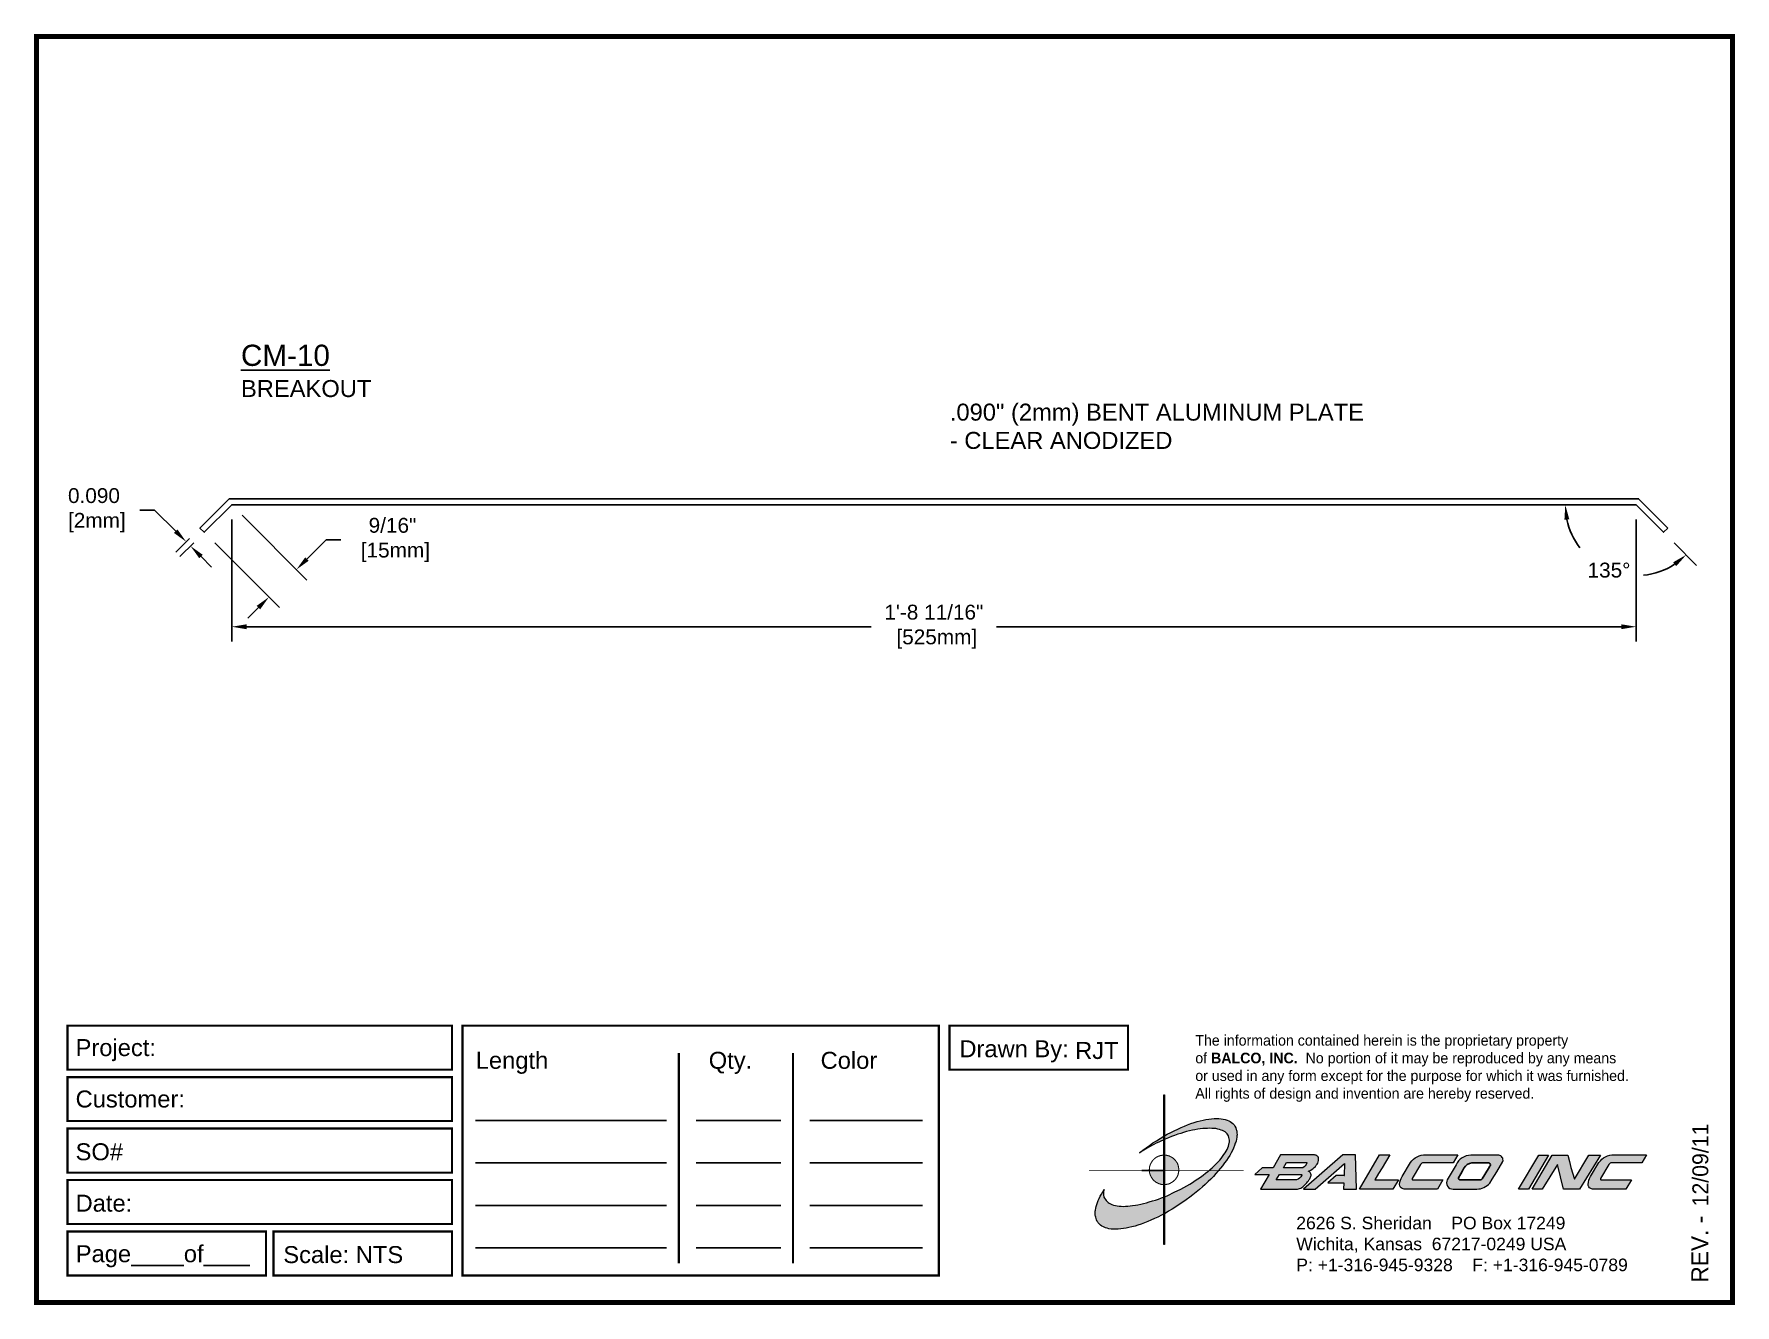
# Paper-space layout 'Breakout' of a CAD drawing. Header units: inches. Extents: x 0 to 10, y 0 to 7.5.
# The model-space entities are those that its viewports show. They can reach past a viewport. Long polylines and large blocks are cut down to what shows.
import ezdxf

# ---------------------------------------------------------------- set-up
doc = ezdxf.new("R2010")
doc.units = ezdxf.units.IN
doc.header["$MEASUREMENT"] = 0
for name, color, linetype in [('Border', 7, 'Continuous'), ('Dimensions', 3, 'Continuous'), ('Metals', 7, 'Continuous'), ('TEXT', 2, 'Continuous')]:
    doc.layers.add(name, color=color, linetype=linetype)
doc.styles.add('ARIAL', font='arial.ttf')
doc.styles.add('Copyright', font='ERASDEMI.TTF')
doc.dimstyles.new('Arial', dxfattribs={"dimtxt": 0.21875, "dimasz": 0.21875, "dimexe": 0.21875, "dimexo": 0.21875, "dimgap": 0.21875, "dimtad": 0, "dimtih": 1, "dimtoh": 1, "dimdec": 4, "dimzin": 3, "dimdsep": 46, "dimlunit": 4, "dimtxsty": 'ARIAL', "dimcen": 0.21875, "dimadec": 0, "dimazin": 0, "dimtfac": 1, "dimtdec": 4, "dimtofl": 0, "dimtmove": 0, "dimatfit": 3, "dimfxl": 0, "dimfrac": 2, "dimtolj": 1, "dimtzin": 0, "dimarcsym": 0})

# ---------------------------------------------------------------- blocks, each defined once
blk = doc.blocks.new('ACADlogo')
h = blk.add_hatch(color=256)
h.paths.add_polyline_path([(-3.346, 1.223), (-3.351, 1.223), (-3.351, 0.979), (-3.346, 0.982)])
h.paths.add_polyline_path([(-3.346, 0.961), (-3.351, 0.959), (-3.351, 0.868), (-3.346, 0.868)])
h.paths.add_polyline_path([(-3.346, 0.777), (-3.351, 0.777), (-3.351, 0.699), (-3.351, 0.695), (-3.35, 0.695), (-3.346, 0.695)])
h.paths.add_polyline_path([(-3.346, 0.864), (-3.346, 0.868), (-3.35, 0.868), (-3.351, 0.868), (-3.351, 0.777), (-3.346, 0.777), (-3.346, 0.778), (-3.348, 0.778)])
h.paths.add_polyline_path([(-3.346, 0.524), (-3.351, 0.521), (-3.351, 0.342), (-3.346, 0.342)])
h.paths.add_polyline_path([(-3.346, 0.695), (-3.351, 0.695), (-3.351, 0.621), (-3.346, 0.623)])
h.paths.add_polyline_path([(-3.346, 0.623), (-3.351, 0.621), (-3.351, 0.521), (-3.346, 0.524)])
h.paths.add_polyline_path([(-3.346, 0.982), (-3.351, 0.979), (-3.351, 0.959), (-3.346, 0.961)])
h = blk.add_hatch(color=175)
h.paths.add_polyline_path([(-3.518, 0.573), (-3.534, 0.571), (-3.548, 0.569), (-3.562, 0.567), (-3.576, 0.567), (-3.589, 0.566), (-3.602, 0.567), (-3.614, 0.568), (-3.625, 0.569), (-3.636, 0.572), (-3.646, 0.574), (-3.656, 0.577), (-3.664, 0.581), (-3.673, 0.585), (-3.679, 0.589), (-3.685, 0.595), (-3.688, 0.598), (-3.691, 0.6), (-3.695, 0.607), (-3.699, 0.614), (-3.703, 0.621), (-3.704, 0.626), (-3.705, 0.631), (-3.706, 0.637), (-3.706, 0.642), (-3.705, 0.648), (-3.705, 0.653), (-3.703, 0.659), (-3.702, 0.665), (-3.71, 0.652), (-3.717, 0.639), (-3.725, 0.626), (-3.731, 0.613), (-3.737, 0.601), (-3.741, 0.589), (-3.746, 0.577), (-3.749, 0.566), (-3.751, 0.555), (-3.753, 0.544), (-3.754, 0.538), (-3.754, 0.533), (-3.755, 0.523), (-3.754, 0.513), (-3.753, 0.508), (-3.752, 0.503), (-3.75, 0.494), (-3.748, 0.486), (-3.743, 0.477), (-3.74, 0.473), (-3.738, 0.469), (-3.734, 0.465), (-3.73, 0.461), (-3.723, 0.455), (-3.715, 0.449), (-3.706, 0.445), (-3.695, 0.44), (-3.685, 0.437), (-3.674, 0.434), (-3.661, 0.432), (-3.648, 0.431), (-3.634, 0.431), (-3.62, 0.431), (-3.604, 0.433), (-3.588, 0.435), (-3.572, 0.438), (-3.556, 0.441), (-3.538, 0.445), (-3.52, 0.449), (-3.503, 0.456), (-3.483, 0.461), (-3.464, 0.469), (-3.445, 0.477), (-3.426, 0.485), (-3.406, 0.494), (-3.385, 0.503), (-3.364, 0.514), (-3.351, 0.521), (-3.351, 0.621), (-3.364, 0.616), (-3.382, 0.609), (-3.4, 0.603), (-3.418, 0.598), (-3.436, 0.592), (-3.453, 0.587), (-3.47, 0.583), (-3.486, 0.579), (-3.503, 0.576)])
h.paths.add_polyline_path([(-3.215, 0.687), (-3.251, 0.667), (-3.289, 0.649), (-3.327, 0.631), (-3.345, 0.623), (-3.346, 0.623), (-3.346, 0.524), (-3.343, 0.525), (-3.323, 0.537), (-3.302, 0.549), (-3.28, 0.563), (-3.259, 0.577), (-3.238, 0.59), (-3.218, 0.605), (-3.198, 0.62), (-3.179, 0.635), (-3.16, 0.65), (-3.141, 0.665), (-3.123, 0.681), (-3.106, 0.696), (-3.089, 0.712), (-3.074, 0.727), (-3.058, 0.743), (-3.043, 0.759), (-3.03, 0.775), (-3.028, 0.777), (-3.085, 0.777), (-3.091, 0.772), (-3.105, 0.761), (-3.118, 0.75), (-3.134, 0.739), (-3.149, 0.729), (-3.165, 0.718), (-3.182, 0.707), (-3.198, 0.697)])
h.paths.add_polyline_path([(-2.921, 1.009), (-2.922, 1.015), (-2.924, 1.02), (-2.926, 1.029), (-2.931, 1.038), (-2.934, 1.043), (-2.936, 1.047), (-2.94, 1.05), (-2.943, 1.054), (-2.951, 1.06), (-2.959, 1.066), (-2.968, 1.071), (-2.978, 1.075), (-2.989, 1.079), (-3, 1.081), (-3.013, 1.083), (-3.026, 1.084), (-3.04, 1.084), (-3.054, 1.084), (-3.07, 1.083), (-3.085, 1.081), (-3.102, 1.079), (-3.118, 1.075), (-3.136, 1.07), (-3.153, 1.066), (-3.171, 1.06), (-3.191, 1.054), (-3.21, 1.047), (-3.229, 1.039), (-3.248, 1.031), (-3.268, 1.022), (-3.289, 1.012), (-3.31, 1.002), (-3.33, 0.991), (-3.346, 0.982), (-3.346, 0.961), (-3.342, 0.962), (-3.323, 0.971), (-3.305, 0.978), (-3.287, 0.984), (-3.268, 0.991), (-3.251, 0.996), (-3.234, 1.002), (-3.216, 1.007), (-3.199, 1.011), (-3.182, 1.015), (-3.167, 1.018), (-3.15, 1.021), (-3.136, 1.023), (-3.121, 1.025), (-3.107, 1.026), (-3.093, 1.026), (-3.079, 1.027), (-3.067, 1.026), (-3.054, 1.026), (-3.043, 1.025), (-3.032, 1.022), (-3.022, 1.02), (-3.013, 1.016), (-3.004, 1.013), (-2.997, 1.009), (-2.989, 1.005), (-2.983, 0.999), (-2.98, 0.996), (-2.978, 0.994), (-2.973, 0.987), (-2.969, 0.981), (-2.967, 0.973), (-2.965, 0.965), (-2.964, 0.957), (-2.964, 0.949), (-2.964, 0.944), (-2.965, 0.94), (-2.967, 0.93), (-2.969, 0.921), (-2.973, 0.911), (-2.978, 0.901), (-2.983, 0.891), (-2.989, 0.881), (-2.996, 0.871), (-3.004, 0.86), (-3.012, 0.849), (-3.021, 0.838), (-3.032, 0.827), (-3.042, 0.816), (-3.053, 0.805), (-3.065, 0.794), (-3.077, 0.783), (-3.085, 0.777), (-3.028, 0.777), (-3.016, 0.791), (-3.004, 0.806), (-2.992, 0.822), (-2.981, 0.837), (-2.971, 0.852), (-2.962, 0.866), (-2.954, 0.882), (-2.946, 0.896), (-2.939, 0.91), (-2.934, 0.924), (-2.929, 0.938), (-2.926, 0.944), (-2.925, 0.951), (-2.922, 0.963), (-2.92, 0.975), (-2.92, 0.982), (-2.919, 0.987), (-2.92, 0.999), (-2.92, 1.005)])
h.paths.add_polyline_path([(-3.372, 0.966), (-3.393, 0.953), (-3.415, 0.94), (-3.435, 0.925), (-3.455, 0.911), (-3.475, 0.897), (-3.494, 0.882), (-3.468, 0.898), (-3.439, 0.915), (-3.41, 0.93), (-3.396, 0.938), (-3.38, 0.945), (-3.351, 0.959), (-3.351, 0.979)])
h = blk.add_hatch(color=256)
h.paths.add_polyline_path([(-3.268, 0.814), (-3.27, 0.819), (-3.273, 0.824), (-3.276, 0.828), (-3.279, 0.833), (-3.282, 0.837), (-3.286, 0.841), (-3.29, 0.845), (-3.294, 0.849), (-3.298, 0.852), (-3.303, 0.855), (-3.308, 0.858), (-3.313, 0.86), (-3.318, 0.863), (-3.323, 0.864), (-3.328, 0.866), (-3.334, 0.867), (-3.339, 0.868), (-3.345, 0.868), (-3.346, 0.868), (-3.346, 0.777), (-3.335, 0.777), (-3.262, 0.777), (-3.262, 0.781), (-3.262, 0.787), (-3.263, 0.792), (-3.264, 0.798), (-3.265, 0.803), (-3.266, 0.808)])
h.paths.add_polyline_path([(-3.351, 0.777), (-3.436, 0.777), (-3.435, 0.773), (-3.435, 0.768), (-3.434, 0.762), (-3.432, 0.757), (-3.431, 0.752), (-3.428, 0.747), (-3.426, 0.742), (-3.423, 0.737), (-3.42, 0.732), (-3.417, 0.728), (-3.414, 0.723), (-3.41, 0.719), (-3.406, 0.716), (-3.401, 0.712), (-3.397, 0.709), (-3.392, 0.706), (-3.387, 0.704), (-3.382, 0.701), (-3.377, 0.699), (-3.372, 0.698), (-3.367, 0.696), (-3.361, 0.695), (-3.356, 0.695), (-3.351, 0.695)])
h.paths.add_polyline_path([(-3.346, 0.868), (-3.35, 0.868), (-3.351, 0.868), (-3.351, 0.777), (-3.346, 0.777)])
h = blk.add_hatch(color=256)
h.paths.add_polyline_path([(-2.438, 0.844, 0.412988), (-2.461, 0.869), (-2.663, 0.869), (-2.707, 0.794), (-2.771, 0.794), (-2.815, 0.755), (-2.73, 0.755), (-2.781, 0.668), (-2.563, 0.668, 0.107996), (-2.538, 0.677, 0.108939), (-2.494, 0.724, 0.080345), (-2.483, 0.745, 0.419497), (-2.499, 0.773, 0.149928), (-2.447, 0.815, 0.134283)])
h.paths.add_polyline_path([(-2.507, 0.821, -0.209012), (-2.532, 0.794), (-2.538, 0.794), (-2.646, 0.794), (-2.627, 0.825), (-2.51, 0.825, -0.56619)], flags=16)
h.paths.add_polyline_path([(-2.538, 0.75, -0.241309), (-2.569, 0.722), (-2.688, 0.722), (-2.669, 0.755), (-2.541, 0.755, -0.56619)], flags=16)
for points in [[(-2.285, 0.819), (-2.287, 0.748), (-2.335, 0.748), (-2.383, 0.705), (-2.29, 0.705), (-2.292, 0.668), (-2.215, 0.668), (-2.221, 0.869), (-2.295, 0.869), (-2.527, 0.668), (-2.458, 0.668)], [(-2.018, 0.869), (-2.079, 0.869), (-2.198, 0.668), (-2, 0.668), (-1.968, 0.722), (-2.107, 0.722), (-2.085, 0.759), (-2.064, 0.794)], [(-1.617, 0.869), (-1.807, 0.869, 0.270182), (-1.896, 0.825), (-1.946, 0.742, 0.109019), (-1.961, 0.695, 0.340665), (-1.945, 0.672, 0.129907), (-1.923, 0.668), (-1.738, 0.668), (-1.706, 0.722), (-1.878, 0.722), (-1.882, 0.722, -0.601242), (-1.887, 0.731), (-1.838, 0.813, -0.253048), (-1.821, 0.823), (-1.645, 0.823)], [(-1.083, 0.867), (-1.14, 0.867), (-1.261, 0.667), (-1.26, 0.667), (-1.202, 0.667)], [(-0.96, 0.83), (-0.969, 0.867), (-1.061, 0.867), (-1.179, 0.667), (-1.12, 0.667), (-1.031, 0.812), (-0.995, 0.667), (-0.9, 0.667), (-0.778, 0.867), (-0.846, 0.867), (-0.931, 0.727), (-0.951, 0.795)], [(-0.507, 0.869), (-0.697, 0.869, 0.270182), (-0.786, 0.825), (-0.836, 0.742, 0.109019), (-0.85, 0.695, 0.340665), (-0.835, 0.672, 0.129907), (-0.812, 0.668), (-0.628, 0.668), (-0.595, 0.722), (-0.768, 0.722), (-0.772, 0.722, -0.601242), (-0.777, 0.731), (-0.728, 0.813, -0.253048), (-0.71, 0.823), (-0.534, 0.823)], [(-3.346, 0.623), (-3.351, 0.621), (-3.351, 0.521), (-3.346, 0.524)]]:
    blk.add_hatch(color=256).paths.add_polyline_path(points)
h = blk.add_hatch(color=256)
h.paths.add_polyline_path([(-1.377, 0.868), (-1.383, 0.868), (-1.383, 0.868), (-1.44, 0.868), (-1.492, 0.868), (-1.541, 0.868, 0.297712), (-1.628, 0.811), (-1.68, 0.723, 0.585116), (-1.646, 0.668), (-1.506, 0.668, 0.210586), (-1.429, 0.703), (-1.415, 0.726), (-1.389, 0.769), (-1.352, 0.831, 0.4352)])
h.paths.add_polyline_path([(-1.437, 0.823, -0.603783), (-1.428, 0.805), (-1.431, 0.801), (-1.434, 0.796), (-1.438, 0.789), (-1.474, 0.728, -0.229001), (-1.489, 0.722), (-1.494, 0.722), (-1.501, 0.722), (-1.597, 0.722), (-1.604, 0.722, -0.492401), (-1.613, 0.734), (-1.601, 0.757), (-1.591, 0.775), (-1.582, 0.791, -0.238368), (-1.535, 0.823)], flags=16)
for q in [(-3.48, 0.777), (-3.351, 0.642)]:
    blk.add_line((-3.351, 0.777), q)
at = {"color": 7, "lineweight": 0}
for points in [[(-3.351, 1.223), (-3.346, 1.223), (-3.346, 0.342), (-3.351, 0.342), (-3.351, 1.223)], [(-2.292, 0.668), (-2.215, 0.668), (-2.221, 0.869), (-2.295, 0.869), (-2.527, 0.668), (-2.458, 0.668), (-2.285, 0.819), (-2.287, 0.748), (-2.286, 0.748), (-2.335, 0.748), (-2.383, 0.705), (-2.29, 0.705), (-2.292, 0.668), (-2.292, 0.668)], [(-2.198, 0.668), (-2.079, 0.869), (-2.018, 0.869), (-2.064, 0.794), (-2.085, 0.759), (-2.107, 0.722), (-1.968, 0.722), (-2, 0.668), (-2.198, 0.668), (-2.198, 0.668)], [(-1.383, 0.868), (-1.383, 0.868)], [(-1.261, 0.667), (-1.14, 0.867), (-1.083, 0.867), (-1.202, 0.667), (-1.26, 0.667), (-1.261, 0.667), (-1.261, 0.667)], [(-0.9, 0.667), (-0.995, 0.667), (-1.031, 0.812), (-1.12, 0.667), (-1.179, 0.667), (-1.061, 0.867), (-0.969, 0.867), (-0.96, 0.83), (-0.951, 0.795), (-0.931, 0.727), (-0.846, 0.867), (-0.778, 0.867), (-0.9, 0.667), (-0.9, 0.667)]]:
    blk.add_lwpolyline(points, dxfattribs=at)
at = {"color": 175, "lineweight": 0}
blk.add_lwpolyline([(-2.926, 1.029), (-2.924, 1.02), (-2.922, 1.015), (-2.921, 1.009), (-2.92, 1.005), (-2.92, 0.999), (-2.919, 0.987), (-2.92, 0.982), (-2.92, 0.975), (-2.922, 0.963), (-2.925, 0.951), (-2.926, 0.944), (-2.929, 0.938), (-2.934, 0.924), (-2.939, 0.91), (-2.946, 0.896), (-2.954, 0.882), (-2.962, 0.866), (-2.971, 0.852), (-2.981, 0.837), (-2.992, 0.822), (-3.004, 0.806), (-3.016, 0.791), (-3.03, 0.775), (-3.043, 0.759), (-3.058, 0.743), (-3.074, 0.727), (-3.089, 0.712), (-3.106, 0.696), (-3.123, 0.681), (-3.141, 0.665), (-3.16, 0.65), (-3.179, 0.635), (-3.198, 0.62), (-3.218, 0.605), (-3.238, 0.59), (-3.259, 0.577), (-3.28, 0.563), (-3.302, 0.549), (-3.323, 0.537), (-3.343, 0.525), (-3.364, 0.514), (-3.385, 0.503), (-3.406, 0.494), (-3.426, 0.485), (-3.445, 0.477), (-3.464, 0.469), (-3.483, 0.461), (-3.503, 0.456), (-3.52, 0.449), (-3.538, 0.445), (-3.556, 0.441), (-3.572, 0.438), (-3.588, 0.435), (-3.604, 0.433), (-3.62, 0.431), (-3.634, 0.431), (-3.648, 0.431), (-3.661, 0.432), (-3.674, 0.434), (-3.685, 0.437), (-3.695, 0.44), (-3.706, 0.445), (-3.715, 0.449), (-3.723, 0.455), (-3.73, 0.461), (-3.734, 0.465), (-3.738, 0.469), (-3.74, 0.473), (-3.743, 0.477), (-3.748, 0.486), (-3.75, 0.494), (-3.752, 0.503), (-3.753, 0.508), (-3.754, 0.513), (-3.755, 0.523), (-3.754, 0.533), (-3.754, 0.538), (-3.753, 0.544), (-3.751, 0.555), (-3.749, 0.566), (-3.746, 0.577), (-3.741, 0.589), (-3.737, 0.601), (-3.731, 0.613), (-3.725, 0.626), (-3.717, 0.639), (-3.71, 0.652), (-3.702, 0.665), (-3.703, 0.659), (-3.705, 0.653), (-3.705, 0.648), (-3.706, 0.642), (-3.706, 0.637), (-3.705, 0.631), (-3.704, 0.626), (-3.703, 0.621), (-3.699, 0.614), (-3.695, 0.607), (-3.691, 0.6), (-3.688, 0.598), (-3.685, 0.595), (-3.679, 0.589), (-3.673, 0.585), (-3.664, 0.581), (-3.656, 0.577), (-3.646, 0.574), (-3.636, 0.572), (-3.625, 0.569), (-3.614, 0.568), (-3.602, 0.567), (-3.589, 0.566), (-3.576, 0.567), (-3.562, 0.567), (-3.548, 0.569), (-3.534, 0.571), (-3.518, 0.573), (-3.503, 0.576), (-3.486, 0.579), (-3.47, 0.583), (-3.453, 0.587), (-3.436, 0.592), (-3.418, 0.598), (-3.4, 0.603), (-3.382, 0.609), (-3.364, 0.616), (-3.345, 0.623), (-3.327, 0.631), (-3.289, 0.649), (-3.251, 0.667), (-3.215, 0.687), (-3.198, 0.697), (-3.182, 0.707), (-3.165, 0.718), (-3.149, 0.729), (-3.134, 0.739), (-3.118, 0.75), (-3.105, 0.761), (-3.091, 0.772), (-3.077, 0.783), (-3.065, 0.794), (-3.053, 0.805), (-3.042, 0.816), (-3.032, 0.827), (-3.021, 0.838), (-3.012, 0.849), (-3.004, 0.86), (-2.996, 0.871), (-2.989, 0.881), (-2.983, 0.891), (-2.978, 0.901), (-2.973, 0.911), (-2.969, 0.921), (-2.967, 0.93), (-2.965, 0.94), (-2.964, 0.944), (-2.964, 0.949), (-2.964, 0.957), (-2.965, 0.965), (-2.967, 0.973), (-2.969, 0.981), (-2.973, 0.987), (-2.978, 0.994), (-2.98, 0.996), (-2.983, 0.999), (-2.989, 1.005), (-2.997, 1.009), (-3.004, 1.013), (-3.013, 1.016), (-3.022, 1.02), (-3.032, 1.022), (-3.043, 1.025), (-3.054, 1.026), (-3.067, 1.026), (-3.079, 1.027), (-3.093, 1.026), (-3.107, 1.026), (-3.121, 1.025), (-3.136, 1.023), (-3.15, 1.021), (-3.167, 1.018), (-3.182, 1.015), (-3.199, 1.011), (-3.216, 1.007), (-3.234, 1.002), (-3.251, 0.996), (-3.268, 0.991), (-3.287, 0.984), (-3.305, 0.978), (-3.323, 0.971), (-3.342, 0.962), (-3.38, 0.945), (-3.396, 0.938), (-3.41, 0.93), (-3.439, 0.915), (-3.468, 0.898), (-3.494, 0.882), (-3.475, 0.897), (-3.455, 0.911), (-3.435, 0.925), (-3.415, 0.94), (-3.393, 0.953), (-3.372, 0.966), (-3.351, 0.979), (-3.33, 0.991), (-3.31, 1.002), (-3.289, 1.012), (-3.268, 1.022), (-3.248, 1.031), (-3.229, 1.039), (-3.21, 1.047), (-3.191, 1.054), (-3.171, 1.06), (-3.153, 1.066), (-3.136, 1.07), (-3.118, 1.075), (-3.102, 1.079), (-3.085, 1.081), (-3.07, 1.083), (-3.054, 1.084), (-3.04, 1.084), (-3.026, 1.084), (-3.013, 1.083), (-3, 1.081), (-2.989, 1.079), (-2.978, 1.075), (-2.968, 1.071), (-2.959, 1.066), (-2.951, 1.06), (-2.943, 1.054), (-2.94, 1.05), (-2.936, 1.047), (-2.934, 1.043), (-2.931, 1.038), (-2.926, 1.029), (-2.926, 1.029)], dxfattribs=at)
at = {"color": 7, "lineweight": 0, "const_width": 0.0064}
blk.add_lwpolyline([(-3.262, 0.781), (-3.262, 0.787), (-3.263, 0.792), (-3.264, 0.798), (-3.265, 0.803), (-3.266, 0.808), (-3.268, 0.814), (-3.27, 0.819), (-3.273, 0.824), (-3.276, 0.828), (-3.279, 0.833), (-3.282, 0.837), (-3.286, 0.841), (-3.29, 0.845), (-3.294, 0.849), (-3.298, 0.852), (-3.303, 0.855), (-3.308, 0.858), (-3.313, 0.86), (-3.318, 0.863), (-3.323, 0.864), (-3.328, 0.866), (-3.334, 0.867), (-3.339, 0.868), (-3.345, 0.868), (-3.35, 0.868), (-3.356, 0.868), (-3.361, 0.867), (-3.367, 0.866), (-3.372, 0.865), (-3.377, 0.863), (-3.382, 0.862), (-3.387, 0.859), (-3.392, 0.857), (-3.397, 0.854), (-3.401, 0.851), (-3.406, 0.847), (-3.41, 0.843), (-3.414, 0.839), (-3.417, 0.835), (-3.42, 0.831), (-3.423, 0.826), (-3.426, 0.821), (-3.428, 0.816), (-3.431, 0.811), (-3.432, 0.806), (-3.434, 0.801), (-3.435, 0.795), (-3.435, 0.79), (-3.436, 0.784), (-3.436, 0.779), (-3.435, 0.773), (-3.435, 0.768), (-3.434, 0.762), (-3.432, 0.757), (-3.431, 0.752), (-3.428, 0.747), (-3.426, 0.742), (-3.423, 0.737), (-3.42, 0.732), (-3.417, 0.728), (-3.414, 0.723), (-3.41, 0.719), (-3.406, 0.716), (-3.401, 0.712), (-3.397, 0.709), (-3.392, 0.706), (-3.387, 0.704), (-3.382, 0.701), (-3.377, 0.699), (-3.372, 0.698), (-3.367, 0.696), (-3.361, 0.695), (-3.356, 0.695), (-3.35, 0.695), (-3.345, 0.695), (-3.339, 0.695), (-3.334, 0.696), (-3.328, 0.697), (-3.323, 0.698), (-3.318, 0.7), (-3.313, 0.702), (-3.308, 0.705), (-3.303, 0.708), (-3.298, 0.711), (-3.294, 0.714), (-3.29, 0.718), (-3.286, 0.721), (-3.282, 0.726), (-3.279, 0.73), (-3.276, 0.734), (-3.273, 0.739), (-3.27, 0.744), (-3.268, 0.749), (-3.266, 0.754), (-3.265, 0.76), (-3.264, 0.765), (-3.263, 0.77), (-3.262, 0.776), (-3.262, 0.781)], dxfattribs=at)
at = {"color": 7, "lineweight": 0}
for points in [[(-2.447, 0.815, 0.130368), (-2.438, 0.843, 0.448367), (-2.463, 0.869), (-2.663, 0.869), (-2.707, 0.794), (-2.771, 0.794), (-2.815, 0.755), (-2.73, 0.755), (-2.781, 0.668), (-2.563, 0.668, 0.107996), (-2.538, 0.677, 0.108939), (-2.494, 0.724, 0.077395), (-2.484, 0.744, 0.430878), (-2.499, 0.773, 0.149928)], [(-2.507, 0.821, -0.209012), (-2.532, 0.794), (-2.538, 0.794), (-2.646, 0.794), (-2.627, 0.825), (-2.512, 0.825), (-2.509, 0.825, -0.531288)], [(-1.838, 0.813), (-1.887, 0.731, 0.587385), (-1.882, 0.722), (-1.878, 0.722), (-1.706, 0.722), (-1.738, 0.668), (-1.923, 0.668, -0.129907), (-1.945, 0.672, -0.349839), (-1.961, 0.696, -0.107341), (-1.946, 0.742), (-1.896, 0.825, -0.270182), (-1.807, 0.869), (-1.617, 0.869), (-1.645, 0.823), (-1.821, 0.823, 0.252436)], [(-1.68, 0.723, 0.585116), (-1.646, 0.668), (-1.506, 0.668, 0.210586), (-1.429, 0.703), (-1.415, 0.726), (-1.389, 0.769), (-1.352, 0.831, 0.4352), (-1.377, 0.868), (-1.383, 0.868), (-1.383, 0.868), (-1.44, 0.868), (-1.492, 0.868), (-1.541, 0.868, 0.297712), (-1.628, 0.811)], [(-0.728, 0.813), (-0.777, 0.731, 0.587385), (-0.772, 0.722), (-0.768, 0.722), (-0.595, 0.722), (-0.628, 0.668), (-0.812, 0.668, -0.129907), (-0.835, 0.672, -0.349839), (-0.85, 0.696, -0.107341), (-0.836, 0.742), (-0.786, 0.825, -0.270182), (-0.697, 0.869), (-0.507, 0.869), (-0.534, 0.823), (-0.71, 0.823, 0.252436)], [(-2.569, 0.722), (-2.688, 0.722), (-2.669, 0.755), (-2.543, 0.755), (-2.54, 0.755, -0.531288), (-2.538, 0.75, -0.241309)]]:
    blk.add_lwpolyline(points, format="xyb", close=True, dxfattribs=at)
blk.add_lwpolyline([(-1.437, 0.823), (-1.535, 0.823, 0.238368), (-1.582, 0.791), (-1.591, 0.775), (-1.601, 0.757), (-1.613, 0.734, 0.490298), (-1.604, 0.722), (-1.597, 0.722), (-1.501, 0.722), (-1.494, 0.722), (-1.489, 0.722, 0.229001), (-1.474, 0.728), (-1.438, 0.789), (-1.434, 0.796), (-1.431, 0.801), (-1.428, 0.805, 0.603783)], format="xyb", close=True)
blk.add_lwpolyline([(-2.879, 0.777, 0.00455, 0.00455, 0), (-3.791, 0.777, 0.00183, 0.00183, 0), (-3.791, 0.777, 0.00183, 0.00183, 0)], format="xyseb", dxfattribs=at)
blk = doc.blocks.new('Quantity Data')
at = {"layer": 'Border', "color": 253}
for p, q in [((2.755, 1.254), (3.881, 1.254)), ((4.054, 1.254), (4.553, 1.254)), ((4.725, 1.254), (5.389, 1.254)), ((2.755, 1.004), (3.881, 1.004)), ((4.054, 1.004), (4.553, 1.004)), ((4.725, 1.004), (5.389, 1.004)), ((2.755, 0.754), (3.881, 0.754)), ((4.054, 0.754), (4.553, 0.754)), ((4.725, 0.754), (5.389, 0.754)), ((2.755, 0.504), (3.881, 0.504)), ((4.054, 0.504), (4.553, 0.504)), ((4.725, 0.504), (5.389, 0.504))]:
    blk.add_line(p, q, dxfattribs=at)
at = {"layer": 'Border', "const_width": 0.0125}
blk.add_lwpolyline([(5.485, 0.341), (2.678, 0.341), (2.678, 1.813), (5.485, 1.813)], close=True, dxfattribs=at)
for points in [[(3.953, 1.653), (3.953, 0.412)], [(4.625, 1.653), (4.625, 0.412)]]:
    blk.add_lwpolyline(points, dxfattribs=at)
at = {"layer": 'Border', "style": 'ARIAL'}
for s, p in [('Length', (2.756, 1.559)), ('Qty.', (4.129, 1.559)), ('Color', (4.788, 1.559))]:
    blk.add_text(s, height=0.1, dxfattribs=at).set_placement(p)
blk = doc.blocks.new('Drawn By')
at = {"layer": 'Border', "const_width": 0.0125}
blk.add_lwpolyline([(5.38, 1.813), (6.432, 1.813), (6.432, 1.554), (5.38, 1.554)], close=True, dxfattribs=at)
at = {"layer": 'Border', "style": 'ARIAL'}
blk.add_text('Drawn By: ', height=0.1, dxfattribs=at).set_placement((5.438, 1.627))
blk.add_attdef('XXX', (6.12, 1.617), '', height=0.1, dxfattribs=at)
blk = doc.blocks.new('Project Info')
at = {"layer": 'Border', "const_width": 0.0125}
for points in [[(0.182, 1.813), (2.448, 1.813), (2.448, 1.554), (0.182, 1.554)], [(0.182, 1.51), (2.448, 1.51), (2.448, 1.251), (0.182, 1.251)], [(0.182, 1.207), (2.448, 1.207), (2.448, 0.947), (0.182, 0.947)], [(0.182, 0.904), (2.448, 0.904), (2.448, 0.644), (0.182, 0.644)], [(0.182, 0.6), (1.352, 0.6), (1.352, 0.341), (0.182, 0.341)], [(1.396, 0.6), (2.448, 0.6), (2.448, 0.341), (1.396, 0.341)]]:
    blk.add_lwpolyline(points, close=True, dxfattribs=at)
at = {"layer": 'Border', "style": 'ARIAL'}
for s, p in [('Project:', (0.23, 1.634)), ('Customer:', (0.23, 1.331)), ('SO#', (0.23, 1.02)), ('Date:', (0.23, 0.717)), ('Page%%u        %%uof%%u       ', (0.231, 0.419)), ('Scale: NTS', (1.454, 0.414))]:
    blk.add_text(s, height=0.1, dxfattribs=at).set_placement(p)
blk = doc.blocks.new('REV')
at = {"style": 'Copyright'}
blk.add_text('REV. -', height=0.1, rotation=90, dxfattribs=at).set_placement((-0.142, 0.117))
at = {"style": 'Copyright', "flags": 4}
blk.add_attdef('REVISIONDATE', (-0.142, 0.566), '', height=0.0938, rotation=90, dxfattribs=at)
blk = doc.blocks.new('*D17')
at = {"layer": 'Defpoints', "color": 0}
for p in [(31.857, -6.382), (31.921, -6.446), (31.719, -6.648)]:
    blk.add_point(p, dxfattribs=at)
at = {"layer": 'Dimensions', "color": 0, "lineweight": -2}
for p, q in [((31.191, -6.12), (30.973, -6.12)), ((31.501, -6.43), (31.191, -6.12)), ((31.703, -6.537), (31.501, -6.739)), ((31.766, -6.601), (31.564, -6.803)), ((31.874, -6.803), (32.028, -6.957))]:
    blk.add_line(p, q, dxfattribs=at)
at = {"layer": 'Dimensions', "color": 0}
for points in [[(31.527, -6.404), (31.475, -6.455), (31.655, -6.584)], [(31.9, -6.777), (31.848, -6.828), (31.719, -6.648)]]:
    blk.add_solid(points, dxfattribs=at)
at = {"layer": 'Dimensions', "color": 0, "insert": (30.297, -6.12), "char_height": 0.2188, "attachment_point": 5, "style": 'ARIAL'}
blk.add_mtext('\\A1;0.090\\P [2mm]', dxfattribs=at)
blk = doc.blocks.new('*D18')
at = {"layer": 'Defpoints', "color": 0}
for p in [(32.326, -6.041), (31.921, -6.446), (32.874, -7.4)]:
    blk.add_point(p, dxfattribs=at)
at = {"layer": 'Dimensions', "color": 0, "lineweight": -2}
for p, q in [((32.481, -6.195), (33.434, -7.149)), ((32.076, -6.601), (33.029, -7.554)), ((33.434, -6.84), (33.716, -6.558)), ((33.716, -6.558), (33.934, -6.558)), ((32.72, -7.554), (32.565, -7.709))]:
    blk.add_line(p, q, dxfattribs=at)
at = {"layer": 'Dimensions', "color": 0}
for points in [[(33.409, -6.814), (33.46, -6.865), (33.28, -6.994)], [(32.694, -7.529), (32.746, -7.58), (32.874, -7.4)]]:
    blk.add_solid(points, dxfattribs=at)
at = {"layer": 'Dimensions', "color": 0, "insert": (34.695, -6.558), "char_height": 0.2188, "attachment_point": 5, "style": 'ARIAL'}
blk.add_mtext('\\A1;9/16"\\P [15mm]', dxfattribs=at)
blk = doc.blocks.new('*D19')
at = {"layer": 'Defpoints', "color": 0}
for p in [(32.326, -6.041), (53.014, -6.041), (53.014, -7.837)]:
    blk.add_point(p, dxfattribs=at)
at = {"layer": 'Dimensions', "color": 0, "lineweight": -2}
for p, q in [((32.326, -6.259), (32.326, -8.056)), ((53.014, -6.259), (53.014, -8.056)), ((32.545, -7.837), (41.746, -7.837)), ((52.795, -7.837), (43.594, -7.837))]:
    blk.add_line(p, q, dxfattribs=at)
at = {"layer": 'Dimensions', "color": 0}
for points in [[(32.545, -7.801), (32.545, -7.873), (32.326, -7.837)], [(52.795, -7.801), (52.795, -7.873), (53.014, -7.837)]]:
    blk.add_solid(points, dxfattribs=at)
at = {"layer": 'Dimensions', "color": 0, "insert": (42.67, -7.837), "char_height": 0.21875, "attachment_point": 5, "style": 'ARIAL'}
blk.add_mtext('\\A1;1\'-8 11/16"\\P [525mm]', dxfattribs=at)
blk = doc.blocks.new('*D20')
at = {"layer": 'Defpoints', "color": 0}
for p in [(48.351, -6.041), (53.014, -6.041), (53.014, -6.041), (53.42, -6.446), (52.277, -6.778)]:
    blk.add_point(p, dxfattribs=at)
at = {"layer": 'Dimensions', "color": 0, "lineweight": -2}
blk.add_line((53.574, -6.601), (53.906, -6.933), dxfattribs=at)
for start, end in [(192.038, 217.3741), (275.9892, 302.962)]:
    blk.add_arc((53.014, -6.041), 1.043, start, end, dxfattribs=at)
at = {"layer": 'Dimensions', "color": 0}
for points in [[(51.958, -6.262), (52.03, -6.254), (51.971, -6.041)], [(53.559, -6.888), (53.605, -6.944), (53.752, -6.778)]]:
    blk.add_solid(points, dxfattribs=at)
at = {"layer": 'Dimensions', "color": 0, "insert": (52.615, -7.004), "char_height": 0.2188, "attachment_point": 5, "style": 'ARIAL'}
blk.add_mtext('\\A1;135°', dxfattribs=at)

msp = doc.modelspace()

# ---------------------------------------------------------------- linework, layer by layer
at = {"layer": 'Metals'}
msp.add_lwpolyline([(53.48322, -6.38243), (53.05152, -5.95074), (32.28891, -5.95074), (31.85722, -6.38243), (31.92085, -6.44607), (32.32619, -6.04074), (53.01425, -6.04074), (53.41958, -6.44607)], close=True, dxfattribs=at)

# ---------------------------------------------------------------- texts
at = {"layer": 'TEXT', "char_height": 0.3125, "width": 9.6875, "attachment_point": 1, "style": 'ARIAL'}
for s, insert in [('{\\LCM-10\\P\\H0.8x;\\lBREAKOUT}', (32.46266, -3.68163)), ('{\\H0.8x;.090" (2mm) BENT ALUMINUM PLATE \\P- CLEAR ANODIZED }', (42.90469, -4.55008))]:
    msp.add_mtext(s, dxfattribs=dict(at, insert=insert))

# ---------------------------------------------------------------- dimensions: what is measured, and where the dimension line sits
at = {"layer": 'Dimensions'}
for base, p1, angle, override, picture, middle in [((31.71904, -6.64788), (31.85722, -6.38243), 315, {"dimdec": 3, "dimlunit": 2, "dimpost": '\\X'}, '*D17', (30.2968, -6.12011)), ((32.87443, -7.39964), (32.32619, -6.04074), 225, {"dimpost": '\\X'}, '*D18', (34.6951, -6.55843))]:
    dim = msp.add_linear_dim(base=base, p1=p1, p2=(31.92085, -6.44607), angle=angle, dimstyle='Arial', override=override, dxfattribs=at)
    dim.commit()
    dim.dimension.update_dxf_attribs({"geometry": picture, "text_midpoint": middle, "dimtype": 161})
dim = msp.add_linear_dim(base=(53.01425, -7.83698), p1=(32.32619, -6.04074), p2=(53.01425, -6.04074), dimstyle='Arial', override={"dimpost": '\\X'}, dxfattribs=at)
dim.commit()
dim.dimension.update_dxf_attribs({"geometry": '*D19', "text_midpoint": (42.67022, -7.83698), "dimtype": 160})
dim = msp.add_angular_dim_2l(base=(52.27668, -6.77831), line1=((53.01425, -6.04074), (53.41958, -6.44607)), line2=((48.35093, -6.04074), (53.01425, -6.04074)), dimstyle='Arial', override={"dimpost": '\\X'}, dxfattribs=at)
dim.commit()
dim.dimension.update_dxf_attribs({"geometry": '*D20', "text_midpoint": (52.61508, -7.00442)})

psp = doc.layouts.new('Breakout')

# ---------------------------------------------------------------- linework, layer by layer
at = {"layer": 'Border', "const_width": 0.03}
psp.add_lwpolyline([(0.015, 7.476), (10.008, 7.476), (10.008, 0.015), (0.015, 0.015)], close=True, dxfattribs=at)

# ---------------------------------------------------------------- block references
for name, p in [('Project Info', (0.015, -0.167)), ('Quantity Data', (-0.153, -0.167))]:
    psp.add_blockref(name, p)
psp.add_blockref('Drawn By', (0.015, -0.167)).add_auto_attribs({'XXX': 'RJT'})
at = {"layer": 'Border'}
psp.add_blockref('ACADlogo', (10.008, 0.015), dxfattribs=at)
at = {"layer": 'TEXT'}
psp.add_blockref('REV', (10.008, 0.015), dxfattribs=at).add_auto_attribs({'REVISIONDATE': '12/09/11'})

# ---------------------------------------------------------------- texts
at = {"insert": (6.843, 1.591), "char_height": 0.0625, "width": 50.295, "attachment_point": 1, "style": 'Copyright'}
psp.add_mtext('The information contained herein is the proprietary property\\Pof {\\fEras Bold ITC|b0|i0|c0|p34;BALCO, INC.}  No portion of it may be reproduced by any means\\Por used in any form except for the purpose for which it was furnished.\\PAll rights of design and invention are hereby reserved.', dxfattribs=at)
at = {"layer": 'Border', "insert": (7.438, 0.52), "char_height": 0.074, "width": 2.3438, "attachment_point": 1, "style": 'ARIAL'}
psp.add_mtext('2626 S. Sheridan    PO Box 17249\\PWichita, Kansas  67217-0249 USA \\PP: +1-316-945-9328    F: +1-316-945-0789', dxfattribs=at)

# ---------------------------------------------------------------- viewports
at = {"layer": 'Border'}
psp.add_viewport(center=(5.012, 3.745), size=(9.993, 7.46055), view_center_point=(41.94318, -8.46778), view_height=18.6500604, dxfattribs=at)

doc.saveas('drawing.dxf')
